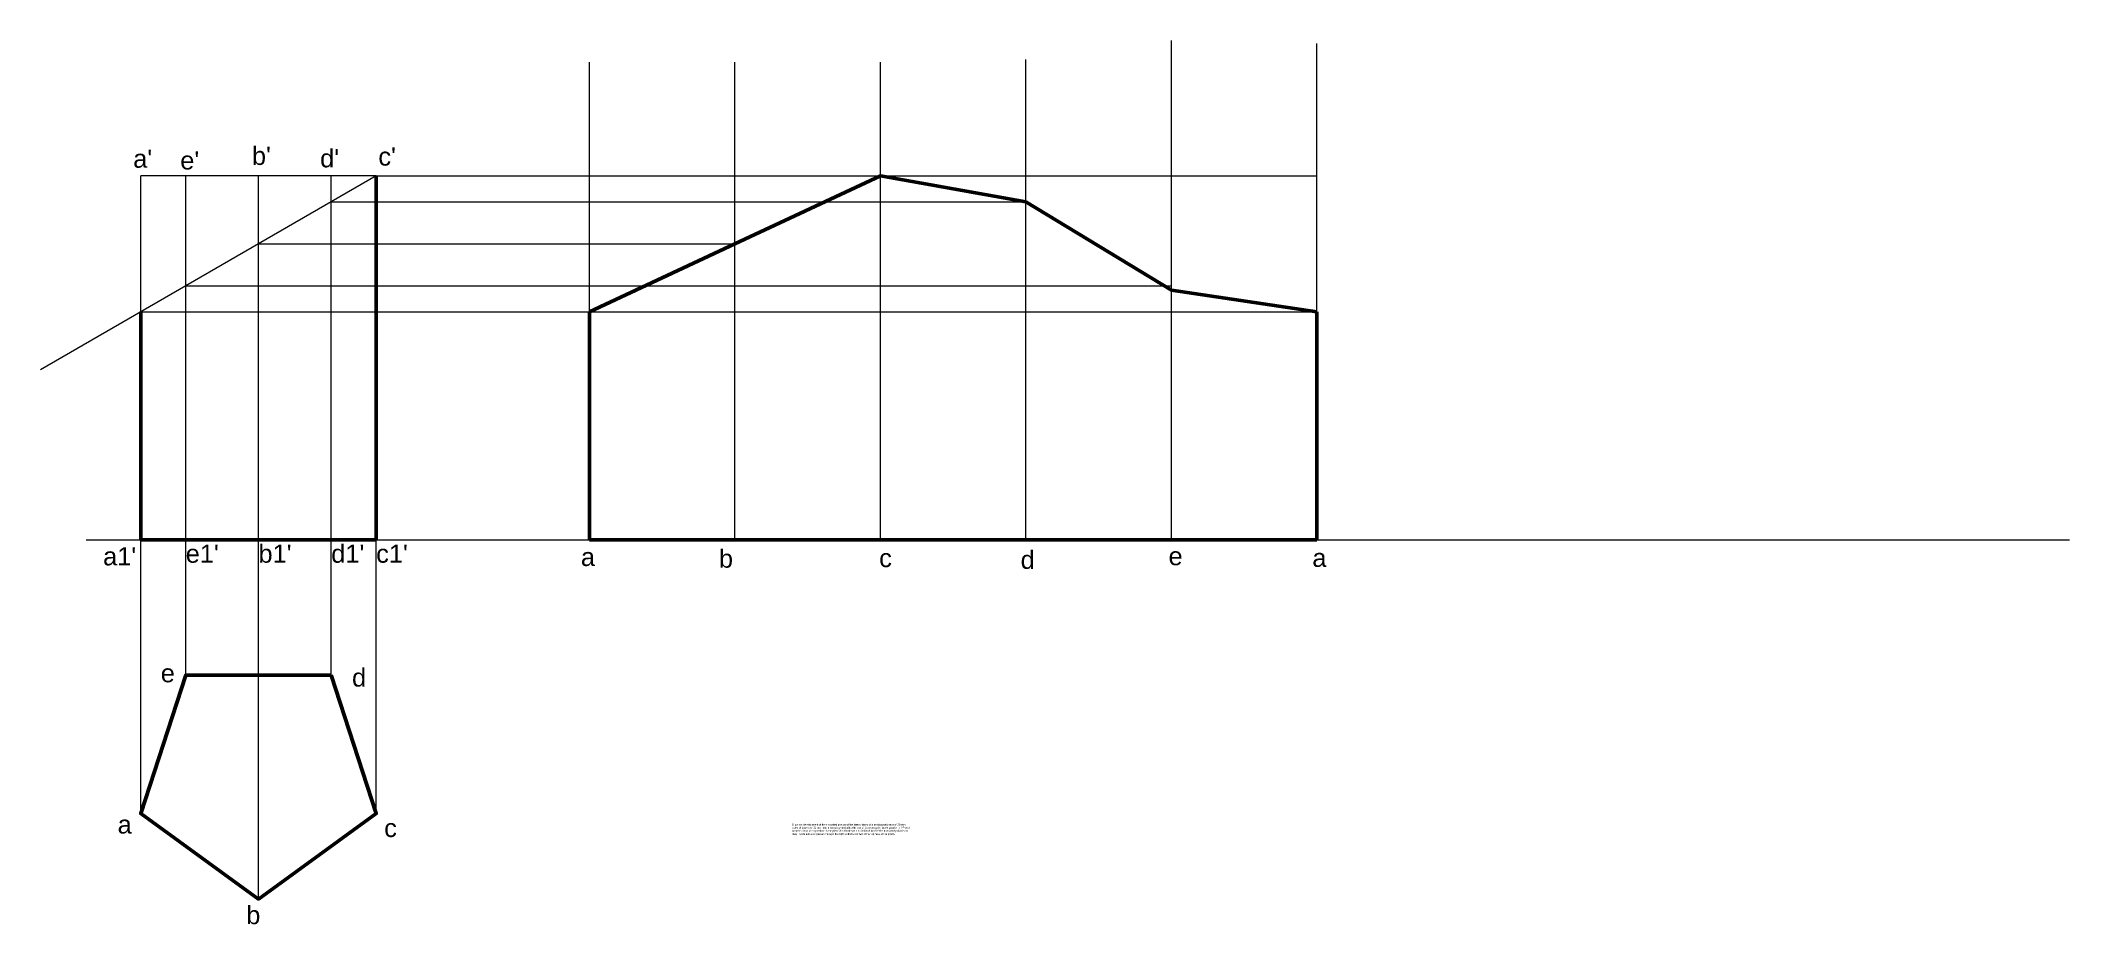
# Paper-space layout 'Layout7' of a CAD drawing. Header units: millimetres. Extents: x 15 to 294, y 62 to 183.
import ezdxf

# ---------------------------------------------------------------- set-up
doc = ezdxf.new("R2010")
doc.units = ezdxf.units.MM
doc.styles.get("Standard").update_dxf_attribs({"font": 'arial.ttf'})

psp = doc.layouts.new('Layout7')

# ---------------------------------------------------------------- linework, layer by layer
at = {"lineweight": 15}
for p, q in [((170.32, 114.78), (170.32, 183.37)), ((190.32, 114.78), (190.32, 182.97)), ((90.32, 114.78), (90.32, 180.39)), ((110.32, 114.78), (110.32, 180.39)), ((130.32, 114.78), (130.32, 180.39)), ((150.32, 114.78), (150.32, 180.78)), ((61.01, 164.78), (14.88, 138.14)), ((61.01, 164.78), (28.65, 164.78)), ((28.65, 152.29), (28.65, 164.78)), ((34.83, 153.75), (34.83, 164.78)), ((44.83, 159.31), (44.83, 164.78)), ((54.83, 114.78), (54.83, 164.75)), ((61.01, 114.78), (61.01, 164.78)), ((61.01, 164.78), (190.32, 164.78)), ((44.83, 114.78), (44.83, 159.31)), ((54.83, 161.21), (150.32, 161.21)), ((34.83, 114.78), (34.83, 153.75)), ((44.83, 155.43), (110.32, 155.43)), ((28.65, 114.78), (28.65, 152.29)), ((34.83, 149.66), (170.32, 149.66)), ((28.65, 146.09), (190.32, 146.09)), ((21.13, 114.78), (293.75, 114.78)), ((28.65, 77.14), (28.65, 114.78)), ((34.83, 96.16), (34.83, 114.78)), ((44.83, 65.39), (44.83, 114.78)), ((54.83, 96.16), (54.83, 114.78)), ((61.01, 77.14), (61.01, 114.78))]:
    psp.add_line(p, q, dxfattribs=at)
at = {"lineweight": 50}
for p, q in [((61.01, 114.78), (61.01, 164.78)), ((110.32, 155.43), (130.32, 164.78)), ((130.32, 164.78), (150.32, 161.21)), ((150.32, 161.21), (170.32, 149.07)), ((90.32, 146.09), (110.32, 155.43)), ((170.32, 149.07), (190.32, 146.09)), ((28.65, 146.09), (28.65, 114.78)), ((90.32, 114.78), (90.32, 146.09)), ((190.32, 146.09), (190.32, 114.78)), ((28.65, 114.78), (61.01, 114.78)), ((90.32, 114.78), (110.32, 114.78)), ((110.32, 114.78), (130.32, 114.78)), ((130.32, 114.78), (150.32, 114.78)), ((150.32, 114.78), (170.32, 114.78)), ((170.32, 114.78), (190.32, 114.78))]:
    psp.add_line(p, q, dxfattribs=at)
psp.add_lwpolyline([(54.83, 96.16), (34.83, 96.16), (28.65, 77.14), (44.83, 65.39), (61.01, 77.14)], close=True, dxfattribs=at)

# ---------------------------------------------------------------- texts
at = {"lineweight": 15, "char_height": 2.5, "attachment_point": 1}
for s, insert in [("a'", (27.61, 168.4)), ("e'", (34.08, 168.16)), ("b'", (43.93, 168.78)), ("d'", (53.3, 168.45)), ("c'", (61.31, 168.69)), ("a1'", (23.47, 113.75)), ("e1'", (34.83, 114.11)), ("b1'", (44.83, 114.11)), ("d1'", (54.83, 114.11)), ("c1'", (61.01, 114.11)), ('a', (89.15, 113.66)), ('b', (108.12, 113.43)), ('c', (130.15, 113.51)), ('d', (149.59, 113.27)), ('e', (169.92, 113.77)), ('a', (189.69, 113.54)), ('e', (31.4, 97.68)), ('d', (57.69, 97.09)), ('a', (25.47, 76.89)), ('c', (62.11, 76.41)), ('b', (43.15, 64.44))]:
    psp.add_mtext_dynamic_manual_height_columns(s, width=3.8381, gutter_width=12.5, heights=[0], dxfattribs=dict(at, insert=insert))
at = {"lineweight": 50, "insert": (118.18, 75.75), "char_height": 0.25729, "attachment_point": 1}
psp.add_mtext('Draw the development of the truncated portion of the lateral faces of a pentagonal prism of 20 mm\\Psides of base and 50 mm height standing vertically with one of its rectangular faces parallel to VP and\\Pnearer to it so as to produce a one piece development. The inclined face of the truncated prism is 30\\Pdeg.^Ito its axis and passes through the right extreme corner of the top face of the prism.', dxfattribs=at)

doc.saveas('drawing.dxf')
